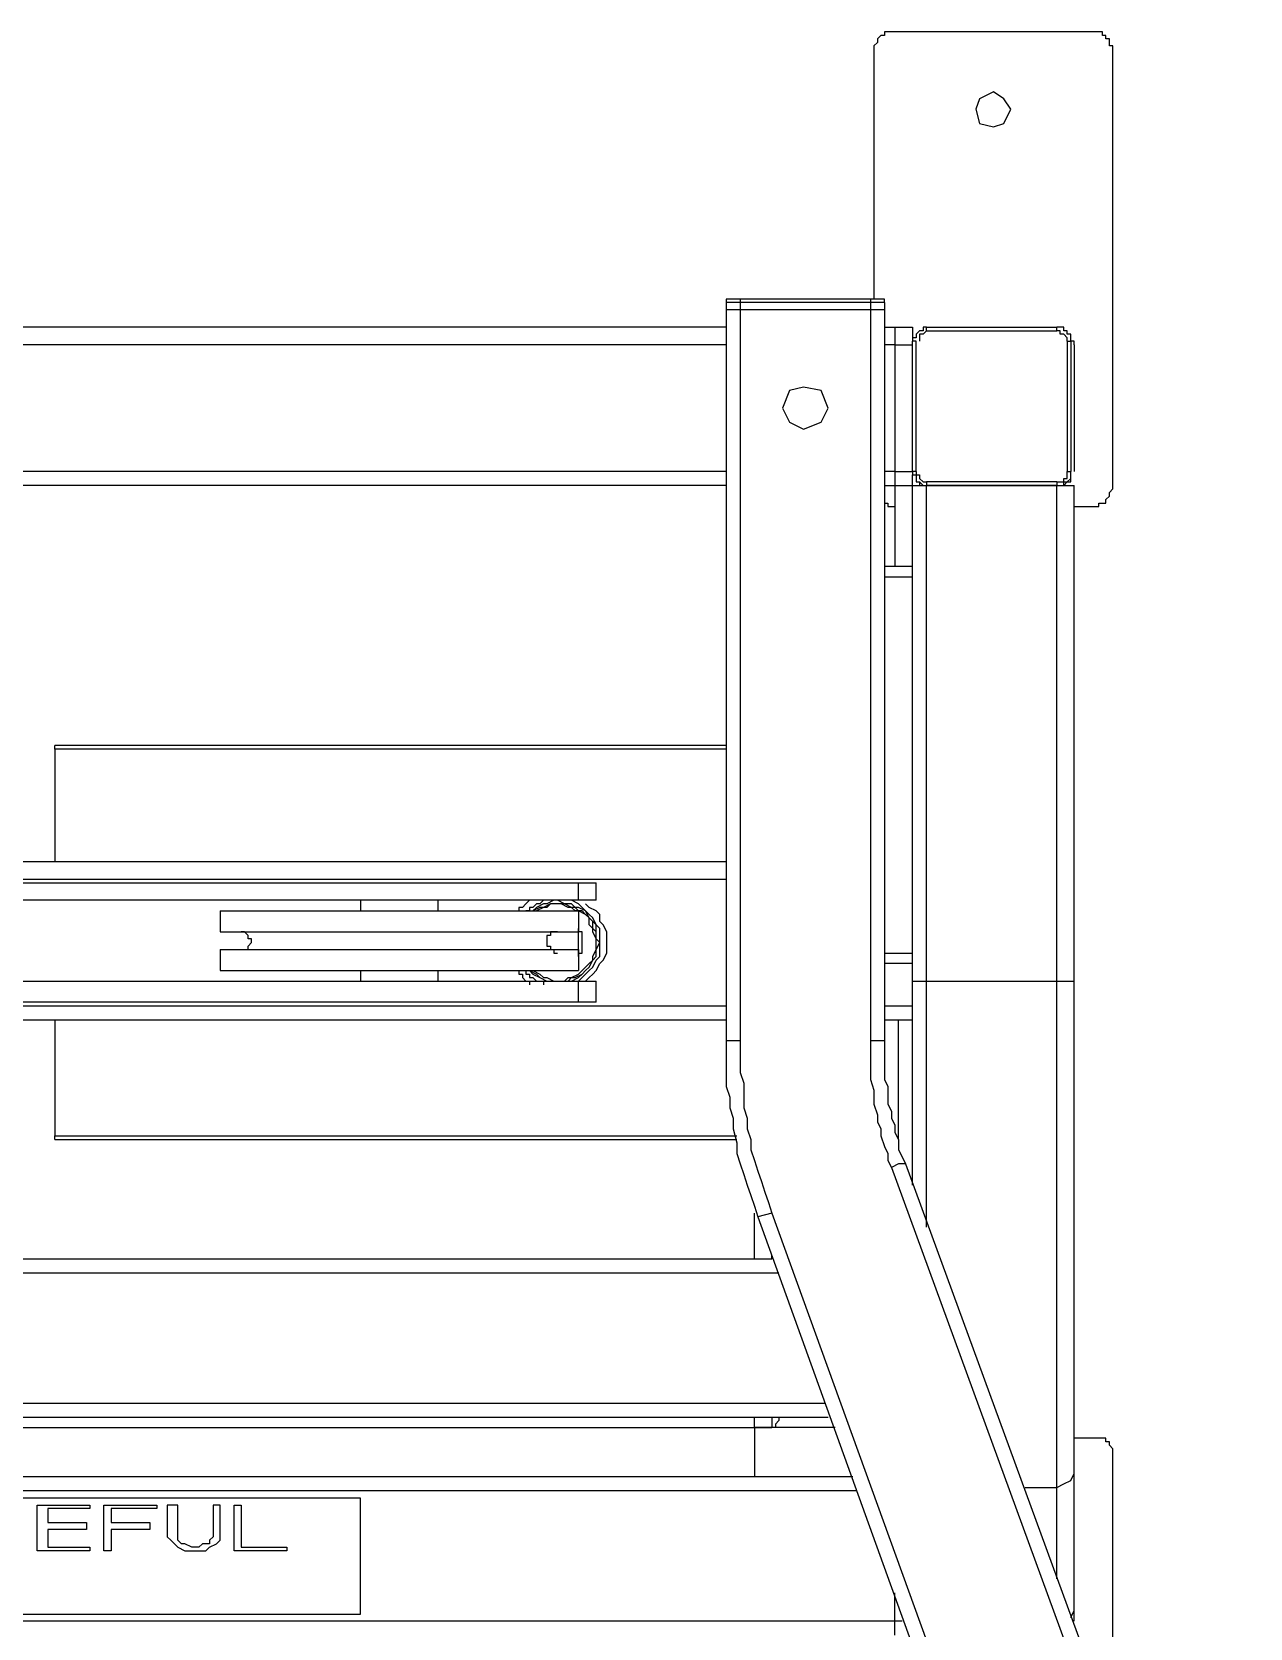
# Model space of a CAD drawing. Header units: millimetres. Extents: x 24547 to 62889, y 34568 to 56011.
# Drawn here: x 45082 to 45470, y 47978 to 48486 of the extents above; entities that cross this region are included whole.
import ezdxf

# ---------------------------------------------------------------- set-up
doc = ezdxf.new("R2010")
doc.units = ezdxf.units.MM
doc.linetypes.add('PEN_TYPE_1', pattern=[0])

# ---------------------------------------------------------------- blocks, each defined once
blk = doc.blocks.new('A$C54B15196')
at = {"color": 7, "linetype": 'PEN_TYPE_1'}
for points in [[(950.88, 1500.8), (949.76, 1500.8)], [(949.76, 1500.8), (949.76, 1499.68)], [(951.99, 1500.8), (950.88, 1500.8)], [(953.11, 1500.8), (951.99, 1500.8)], [(1015.84, 1500.8), (953.11, 1500.8)], [(1016.96, 1500.8), (1015.84, 1500.8)], [(1018.07, 1500.8), (1016.96, 1500.8)], [(1019.19, 1500.8), (1018.07, 1500.8)], [(1019.19, 1499.68), (1019.19, 1500.8)], [(947.51, 1497.44), (946.39, 1496.32)], [(946.39, 1496.32), (946.39, 1495.2)], [(946.39, 1495.2), (946.39, 1415.68)], [(948.63, 1499.68), (947.51, 1498.57)], [(947.51, 1498.57), (947.51, 1497.44)], [(949.76, 1499.68), (948.63, 1499.68)], [(1020.31, 1499.68), (1019.19, 1499.68)], [(1020.31, 1498.57), (1020.31, 1499.68)], [(1021.44, 1498.57), (1020.31, 1498.57)], [(1021.44, 1497.44), (1021.44, 1498.57)], [(1021.44, 1496.32), (1021.44, 1497.44)], [(1022.56, 1496.32), (1021.44, 1496.32)], [(1022.56, 1495.2), (1022.56, 1496.32)], [(1022.56, 1356.32), (1022.56, 1495.2)], [(984.47, 1481.76), (980, 1479.52)], [(987.83, 1479.52), (984.47, 1481.76)], [(980, 1479.52), (978.87, 1476.16)], [(978.87, 1476.16), (980, 1471.68)], [(990.07, 1476.16), (987.83, 1479.52)], [(987.83, 1471.68), (990.07, 1476.16)], [(980, 1471.68), (984.47, 1470.55)], [(984.47, 1470.55), (987.83, 1471.68)], [(900.47, 1415.68), (899.35, 1415.68)], [(899.35, 1415.68), (899.35, 1414.56)], [(899.35, 1414.56), (899.35, 1412.32)], [(949.76, 1414.56), (899.35, 1414.56)], [(948.63, 1415.68), (900.47, 1415.68)], [(903.84, 1415.68), (903.84, 1412.32)], [(945.28, 1415.68), (945.28, 1412.32)], [(949.76, 1415.68), (948.63, 1415.68)], [(949.76, 1414.56), (949.76, 1415.68)], [(949.76, 1414.56), (949.76, 1412.32)], [(899.35, 1412.32), (899.35, 1179.36)], [(949.76, 1412.32), (899.35, 1412.32)], [(903.84, 1412.32), (903.84, 1179.36)], [(945.28, 1412.32), (945.28, 1179.36)], [(949.76, 1412.32), (949.76, 1179.36)], [(899.35, 1406.72), (413.28, 1406.72)], [(949.76, 1406.72), (958.71, 1406.72)], [(953.11, 1406.72), (953.11, 1330.56)], [(958.71, 1406.72), (958.71, 1403.37)], [(960.95, 1405.6), (959.83, 1404.48)], [(959.83, 1404.48), (959.83, 1403.37)], [(962.08, 1405.6), (960.95, 1405.6)], [(962.08, 1404.48), (960.95, 1404.48)], [(960.95, 1404.48), (960.95, 1403.37)], [(963.18, 1406.72), (962.08, 1406.72)], [(962.08, 1406.72), (962.08, 1405.6)], [(963.18, 1405.6), (962.08, 1404.48)], [(963.18, 1405.6), (963.18, 1406.72)], [(963.18, 1406.72), (1004.64, 1406.72)], [(963.18, 1405.6), (1004.64, 1405.6)], [(1004.64, 1405.6), (1004.64, 1406.72)], [(1005.76, 1406.72), (1004.64, 1406.72)], [(1005.76, 1405.6), (1004.64, 1405.6)], [(1006.87, 1406.72), (1005.76, 1406.72)], [(1005.76, 1404.48), (1005.76, 1405.6)], [(1006.87, 1404.48), (1005.76, 1404.48)], [(1006.87, 1405.6), (1006.87, 1406.72)], [(1007.99, 1405.6), (1006.87, 1405.6)], [(1007.99, 1403.37), (1006.87, 1404.48)], [(1007.99, 1404.48), (1007.99, 1405.6)], [(1009.11, 1404.48), (1007.99, 1404.48)], [(1009.11, 1404.48), (1007.99, 1404.48)], [(1009.11, 1403.37), (1009.11, 1404.48)], [(1009.11, 1403.37), (1009.11, 1404.48)], [(899.35, 1401.12), (413.28, 1401.12)], [(953.11, 1401.12), (949.76, 1401.12)], [(953.11, 1401.12), (958.71, 1401.12)], [(959.83, 1403.37), (958.71, 1403.37)], [(958.71, 1403.37), (958.71, 1402.24)], [(958.71, 1360.8), (958.71, 1402.24)], [(959.83, 1402.24), (958.71, 1402.24)], [(959.83, 1360.8), (959.83, 1402.24)], [(960.95, 1403.37), (960.95, 1402.24)], [(1007.99, 1402.24), (1007.99, 1403.37)], [(1007.99, 1402.24), (1007.99, 1360.8)], [(1007.99, 1402.24), (1009.11, 1402.24)], [(1009.11, 1402.24), (1009.11, 1403.37)], [(1009.11, 1402.24), (1009.11, 1403.37)], [(1009.11, 1402.24), (1009.11, 1360.8)], [(1010.24, 1402.24), (1009.11, 1402.24)], [(1010.24, 1401.12), (1010.24, 1402.24)], [(1010.24, 1401.12), (1010.24, 1360.8)], [(919.52, 1386.56), (917.27, 1380.96)], [(923.99, 1387.68), (919.52, 1386.56)], [(929.59, 1386.56), (923.99, 1387.68)], [(931.84, 1380.96), (929.59, 1386.56)], [(917.27, 1380.96), (919.52, 1376.48)], [(929.59, 1376.48), (931.84, 1380.96)], [(919.52, 1376.48), (923.99, 1374.24)], [(923.99, 1374.24), (929.59, 1376.48)], [(899.35, 1360.8), (413.28, 1360.8)], [(953.11, 1360.8), (949.76, 1360.8)], [(953.11, 1360.8), (958.71, 1360.8)], [(959.83, 1360.8), (958.71, 1360.8)], [(958.71, 1360.8), (958.71, 1359.68)], [(958.71, 1133.44), (958.71, 1359.68)], [(958.71, 1359.68), (959.83, 1359.68)], [(959.83, 1360.8), (959.83, 1359.68)], [(959.83, 1359.68), (959.83, 1358.56)], [(959.83, 1359.68), (960.95, 1359.68)], [(959.83, 1358.56), (959.83, 1357.44)], [(960.95, 1359.68), (960.95, 1358.56)], [(960.95, 1358.56), (962.08, 1357.44)], [(1006.87, 1357.44), (1006.87, 1358.56)], [(1006.87, 1358.56), (1007.99, 1358.56)], [(1007.99, 1360.8), (1009.11, 1360.8)], [(1007.99, 1359.68), (1007.99, 1360.8)], [(1007.99, 1358.56), (1007.99, 1359.68)], [(1007.99, 1357.44), (1009.11, 1358.56)], [(1009.11, 1359.68), (1009.11, 1360.8)], [(1009.11, 1359.68), (1009.11, 1360.8)], [(1009.11, 1358.56), (1009.11, 1359.68)], [(1009.11, 1358.56), (1009.11, 1359.68)], [(1009.11, 1357.44), (1009.11, 1358.56)], [(899.35, 1356.32), (413.28, 1356.32)], [(949.76, 1356.32), (962.08, 1356.32)], [(959.83, 1357.44), (960.95, 1357.44)], [(960.95, 1357.44), (962.08, 1356.32)], [(960.95, 1357.44), (960.95, 1356.32)], [(960.95, 1356.32), (962.08, 1356.32)], [(962.08, 1357.44), (963.18, 1357.44)], [(962.08, 1356.32), (963.18, 1356.32)], [(962.08, 1356.32), (963.18, 1356.32)], [(963.18, 1357.44), (963.18, 1356.32)], [(1004.64, 1357.44), (963.18, 1357.44)], [(963.18, 1120), (963.18, 1356.32)], [(963.18, 1356.32), (1010.24, 1356.32)], [(1004.64, 1356.32), (963.18, 1356.32)], [(1004.64, 1357.44), (1004.64, 1356.32)], [(1004.64, 1357.44), (1005.76, 1357.44)], [(1004.64, 1008.01), (1004.64, 1356.32)], [(1004.64, 1356.32), (1005.76, 1356.32)], [(1004.64, 1356.32), (1005.76, 1356.32)], [(1005.76, 1357.44), (1006.87, 1357.44)], [(1005.76, 1356.32), (1006.87, 1356.32)], [(1005.76, 1356.32), (1006.87, 1356.32)], [(1006.87, 1356.32), (1006.87, 1357.44)], [(1006.87, 1357.44), (1007.99, 1357.44)], [(1006.87, 1356.32), (1007.99, 1357.44)], [(1007.99, 1357.44), (1009.11, 1357.44)], [(1010.24, 994.56), (1010.24, 1356.32)], [(1020.31, 1351.84), (1021.44, 1352.96)], [(1021.44, 1354.08), (1022.56, 1355.21)], [(1021.44, 1352.96), (1021.44, 1354.08)], [(1022.56, 1355.21), (1022.56, 1356.32)], [(949.76, 1350.72), (950.88, 1350.72)], [(950.88, 1350.72), (950.88, 1349.6)], [(950.88, 1349.6), (951.99, 1349.6)], [(951.99, 1349.6), (953.11, 1349.6)], [(1010.24, 1349.6), (1015.84, 1349.6)], [(1015.84, 1349.6), (1016.96, 1349.6)], [(1016.96, 1349.6), (1018.07, 1349.6)], [(1018.07, 1349.6), (1018.07, 1350.72)], [(1018.07, 1350.72), (1019.19, 1350.72)], [(1019.19, 1350.72), (1020.31, 1350.72)], [(1020.31, 1350.72), (1020.31, 1351.84)], [(949.76, 1330.56), (958.71, 1330.56)], [(949.76, 1327.2), (958.71, 1327.2)], [(685.43, 1272.32), (685.43, 1273.44)], [(685.43, 1272.32), (685.43, 1273.44)], [(899.35, 1273.44), (685.43, 1273.44)], [(685.43, 1272.32), (685.43, 1236.48)], [(685.43, 1272.32), (685.43, 1236.48)], [(899.35, 1272.32), (685.43, 1272.32)], [(413.28, 1236.48), (899.35, 1236.48)], [(413.28, 1230.88), (899.35, 1230.88)], [(539.84, 1229.77), (857.91, 1229.77)], [(852.31, 1224.16), (852.31, 1229.77)], [(857.91, 1224.16), (857.91, 1229.77)], [(857.91, 1224.16), (539.84, 1224.16)], [(738.07, 1220.8), (738.07, 1214.08)], [(738.07, 1220.8), (852.31, 1220.8)], [(782.88, 1224.16), (782.88, 1220.8)], [(807.52, 1224.16), (807.52, 1220.8)], [(834.39, 1221.92), (833.27, 1221.92)], [(833.27, 1221.92), (833.27, 1220.8)], [(835.51, 1223.04), (834.39, 1221.92)], [(836.64, 1224.16), (835.51, 1223.04)], [(836.64, 1220.8), (835.51, 1220.8)], [(837.76, 1221.92), (836.64, 1221.92)], [(836.64, 1221.92), (836.64, 1220.8)], [(838.87, 1223.04), (837.76, 1221.92)], [(839.99, 1221.92), (837.76, 1220.8)], [(838.87, 1221.92), (837.76, 1220.8)], [(841.11, 1223.04), (838.87, 1221.92)], [(839.99, 1223.04), (838.87, 1223.04)], [(841.11, 1221.92), (838.87, 1220.8)], [(841.11, 1224.16), (839.99, 1223.04)], [(841.11, 1221.92), (839.99, 1221.92)], [(843.36, 1223.04), (841.11, 1221.92)], [(842.24, 1223.04), (841.11, 1223.04)], [(842.24, 1221.92), (841.11, 1221.92)], [(844.47, 1224.16), (842.24, 1223.04)], [(843.36, 1223.04), (842.24, 1221.92)], [(844.47, 1223.04), (843.36, 1223.04)], [(845.59, 1223.04), (843.36, 1223.04)], [(845.59, 1224.16), (844.47, 1224.16)], [(846.71, 1223.04), (844.47, 1223.04)], [(847.84, 1223.04), (845.59, 1224.16)], [(846.71, 1223.04), (845.59, 1223.04)], [(847.84, 1223.04), (846.71, 1223.04)], [(848.96, 1221.92), (846.71, 1223.04)], [(850.07, 1221.92), (847.84, 1223.04)], [(850.07, 1223.04), (847.84, 1223.04)], [(850.07, 1221.92), (848.96, 1221.92)], [(852.31, 1223.04), (850.07, 1224.16)], [(851.19, 1221.92), (850.07, 1223.04)], [(851.19, 1221.92), (850.07, 1221.92)], [(851.19, 1220.8), (850.07, 1221.92)], [(852.31, 1220.8), (851.19, 1221.92)], [(852.31, 1221.92), (851.19, 1221.92)], [(853.43, 1220.8), (851.19, 1220.8)], [(853.43, 1221.92), (852.31, 1223.04)], [(854.56, 1220.8), (852.31, 1221.92)], [(852.31, 1220.8), (852.31, 1214.08)], [(854.56, 1219.68), (852.31, 1220.8)], [(855.66, 1219.68), (853.43, 1221.92)], [(854.56, 1219.68), (853.43, 1220.8)], [(855.66, 1221.92), (854.56, 1223.04)], [(855.66, 1218.56), (854.56, 1220.8)], [(857.91, 1220.8), (855.66, 1221.92)], [(859.03, 1219.68), (857.91, 1220.8)], [(855.66, 1218.56), (854.56, 1219.68)], [(855.66, 1218.56), (854.56, 1219.68)], [(856.8, 1218.56), (855.66, 1219.68)], [(856.8, 1217.45), (855.66, 1218.56)], [(855.66, 1216.32), (855.66, 1218.56)], [(856.8, 1217.45), (855.66, 1218.56)], [(856.8, 1215.2), (855.66, 1216.32)], [(857.91, 1216.32), (856.8, 1218.56)], [(856.8, 1215.2), (856.8, 1217.45)], [(857.91, 1216.32), (856.8, 1217.45)], [(857.91, 1214.08), (857.91, 1216.32)], [(859.03, 1215.2), (857.91, 1216.32)], [(859.03, 1217.45), (859.03, 1219.68)], [(860.16, 1216.32), (859.03, 1217.45)], [(861.28, 1214.08), (860.16, 1216.32)], [(738.07, 1214.08), (852.31, 1214.08)], [(745.91, 1214.08), (744.79, 1214.08)], [(747.04, 1212.96), (745.91, 1214.08)], [(747.04, 1211.85), (747.04, 1212.96)], [(748.14, 1211.85), (747.04, 1211.85)], [(747.04, 1209.6), (748.14, 1210.72)], [(748.14, 1210.72), (748.14, 1211.85)], [(843.36, 1212.96), (842.24, 1212.96)], [(842.24, 1212.96), (842.24, 1211.85)], [(842.24, 1211.85), (842.24, 1210.72)], [(842.24, 1210.72), (842.24, 1209.6)], [(844.47, 1214.08), (843.36, 1214.08)], [(843.36, 1214.08), (843.36, 1212.96)], [(845.59, 1214.08), (844.47, 1214.08)], [(852.31, 1214.08), (852.31, 1215.2)], [(852.31, 1212.96), (852.31, 1214.08)], [(853.43, 1214.08), (852.31, 1214.08)], [(852.31, 1211.85), (852.31, 1212.96)], [(852.31, 1210.72), (852.31, 1211.85)], [(852.31, 1209.6), (852.31, 1210.72)], [(853.43, 1212.96), (853.43, 1214.08)], [(853.43, 1211.85), (853.43, 1212.96)], [(853.43, 1210.72), (853.43, 1211.85)], [(853.43, 1209.6), (853.43, 1210.72)], [(857.91, 1214.08), (856.8, 1215.2)], [(856.8, 1214.08), (856.8, 1215.2)], [(857.91, 1211.85), (856.8, 1214.08)], [(857.91, 1211.85), (857.91, 1214.08)], [(857.91, 1211.85), (857.91, 1214.08)], [(857.91, 1209.6), (857.91, 1211.85)], [(857.91, 1209.6), (857.91, 1211.85)], [(859.03, 1210.72), (857.91, 1211.85)], [(857.91, 1208.48), (859.03, 1210.72)], [(859.03, 1212.96), (859.03, 1215.2)], [(859.03, 1210.72), (859.03, 1212.96)], [(859.03, 1208.48), (859.03, 1210.72)], [(861.28, 1212.96), (861.28, 1214.08)], [(861.28, 1210.72), (861.28, 1212.96)], [(861.28, 1208.48), (861.28, 1210.72)], [(738.07, 1208.48), (738.07, 1201.76)], [(738.07, 1208.48), (852.31, 1208.48)], [(744.79, 1208.48), (745.91, 1208.48)], [(745.91, 1208.48), (747.04, 1208.48)], [(747.04, 1208.48), (747.04, 1209.6)], [(842.24, 1209.6), (843.36, 1209.6)], [(843.36, 1209.6), (843.36, 1208.48)], [(843.36, 1208.48), (844.47, 1208.48)], [(844.47, 1208.48), (844.47, 1207.36)], [(844.47, 1207.36), (845.59, 1207.36)], [(852.31, 1208.48), (852.31, 1209.6)], [(852.31, 1208.48), (852.31, 1201.76)], [(852.31, 1207.36), (852.31, 1208.48)], [(852.31, 1206.25), (852.31, 1207.36)], [(852.31, 1207.36), (853.43, 1207.36)], [(853.43, 1208.48), (853.43, 1209.6)], [(853.43, 1207.36), (853.43, 1208.48)], [(855.66, 1202.88), (856.8, 1205.12)], [(855.66, 1204), (856.8, 1205.12)], [(855.66, 1202.88), (856.8, 1205.12)], [(856.8, 1206.25), (857.91, 1208.48)], [(856.8, 1206.25), (857.91, 1208.48)], [(856.8, 1205.12), (856.8, 1206.25)], [(856.8, 1205.12), (856.8, 1206.25)], [(856.8, 1205.12), (857.91, 1206.25)], [(856.8, 1202.88), (857.91, 1205.12)], [(857.91, 1208.48), (857.91, 1209.6)], [(857.91, 1208.48), (857.91, 1209.6)], [(857.91, 1206.25), (857.91, 1208.48)], [(857.91, 1205.12), (859.03, 1206.25)], [(859.03, 1206.25), (859.03, 1208.48)], [(859.03, 1204), (860.16, 1205.12)], [(860.16, 1205.12), (861.28, 1207.36)], [(861.28, 1207.36), (861.28, 1208.48)], [(949.76, 1207.36), (958.71, 1207.36)], [(738.07, 1201.76), (852.31, 1201.76)], [(782.88, 1201.76), (782.88, 1198.4)], [(807.52, 1201.76), (807.52, 1198.4)], [(833.27, 1201.76), (833.27, 1200.64)], [(833.27, 1200.64), (834.39, 1200.64)], [(834.39, 1200.64), (834.39, 1199.53)], [(835.51, 1201.76), (835.51, 1200.64)], [(835.51, 1200.64), (836.64, 1200.64)], [(836.64, 1201.76), (838.87, 1200.64)], [(836.64, 1201.76), (837.76, 1200.64)], [(836.64, 1200.64), (836.64, 1199.53)], [(837.76, 1201.76), (839.99, 1200.64)], [(837.76, 1200.64), (839.99, 1199.53)], [(838.87, 1200.64), (839.99, 1199.53)], [(839.99, 1200.64), (841.11, 1199.53)], [(850.07, 1199.53), (852.31, 1200.64)], [(851.19, 1199.53), (853.43, 1200.64)], [(852.31, 1200.64), (853.43, 1201.76)], [(852.31, 1199.53), (853.43, 1200.64)], [(853.43, 1201.76), (854.56, 1202.88)], [(853.43, 1200.64), (854.56, 1201.76)], [(853.43, 1200.64), (854.56, 1201.76)], [(853.43, 1199.53), (855.66, 1201.76)], [(854.56, 1202.88), (855.66, 1204)], [(854.56, 1201.76), (855.66, 1202.88)], [(854.56, 1201.76), (855.66, 1202.88)], [(855.66, 1201.76), (856.8, 1202.88)], [(855.66, 1199.53), (856.8, 1200.64)], [(856.8, 1200.64), (857.91, 1201.76)], [(857.91, 1201.76), (859.03, 1204)], [(958.71, 1204), (949.76, 1204)], [(539.84, 1198.4), (857.91, 1198.4)], [(782.88, 1198.4), (807.52, 1198.4)], [(834.39, 1199.53), (835.51, 1198.4)], [(835.51, 1198.4), (836.64, 1198.4)], [(836.64, 1199.53), (837.76, 1199.53)], [(836.64, 1198.4), (836.64, 1197.28)], [(837.76, 1199.53), (838.87, 1198.4)], [(838.87, 1198.4), (839.99, 1198.4)], [(839.99, 1199.53), (842.24, 1198.4)], [(839.99, 1199.53), (842.24, 1198.4)], [(839.99, 1198.4), (841.11, 1198.4)], [(841.11, 1199.53), (842.24, 1199.53)], [(841.11, 1198.4), (841.11, 1197.28)], [(842.24, 1199.53), (844.47, 1198.4)], [(842.24, 1198.4), (843.36, 1198.4)], [(842.24, 1198.4), (843.36, 1198.4)], [(843.36, 1198.4), (845.59, 1198.4)], [(843.36, 1198.4), (845.59, 1198.4)], [(844.47, 1198.4), (845.59, 1198.4)], [(845.59, 1198.4), (846.71, 1198.4)], [(845.59, 1198.4), (847.84, 1198.4)], [(845.59, 1198.4), (846.71, 1198.4)], [(846.71, 1198.4), (848.96, 1198.4)], [(846.71, 1198.4), (848.96, 1198.4)], [(847.84, 1198.4), (848.96, 1199.53)], [(848.96, 1198.4), (850.07, 1199.53)], [(848.96, 1199.53), (850.07, 1199.53)], [(848.96, 1198.4), (850.07, 1198.4)], [(850.07, 1199.53), (851.19, 1199.53)], [(850.07, 1198.4), (852.31, 1199.53)], [(850.07, 1198.4), (852.31, 1198.4)], [(852.31, 1198.4), (853.43, 1199.53)], [(852.31, 1191.68), (852.31, 1198.4)], [(854.56, 1198.4), (855.66, 1199.53)], [(857.91, 1191.68), (857.91, 1198.4)], [(958.71, 1198.4), (1010.24, 1198.4)], [(413.28, 1190.56), (899.35, 1190.56)], [(857.91, 1191.68), (539.84, 1191.68)], [(949.76, 1190.56), (958.71, 1190.56)], [(413.28, 1186.08), (899.35, 1186.08)], [(685.43, 1186.08), (685.43, 1149.12)], [(685.43, 1186.08), (685.43, 1149.12)], [(949.76, 1186.08), (958.71, 1186.08)], [(954.23, 1148), (954.23, 1186.08)], [(903.84, 1179.36), (899.35, 1179.36)], [(899.35, 1179.36), (899.35, 1176.01)], [(899.35, 1176.01), (899.35, 1172.64)], [(903.84, 1179.36), (903.84, 1176.01)], [(903.84, 1176.01), (903.84, 1172.64)], [(949.76, 1179.36), (945.28, 1179.36)], [(945.28, 1179.36), (945.28, 1177.12)], [(945.28, 1177.12), (945.28, 1173.76)], [(949.76, 1179.36), (949.76, 1177.12)], [(949.76, 1177.12), (949.76, 1174.88)], [(949.76, 1174.88), (949.76, 1171.52)], [(899.35, 1172.64), (899.35, 1168.16)], [(903.84, 1172.64), (903.84, 1169.28)], [(945.28, 1173.76), (945.28, 1171.52)], [(945.28, 1171.52), (945.28, 1169.28)], [(949.76, 1171.52), (949.76, 1169.28)], [(899.35, 1168.16), (899.35, 1164.8)], [(899.35, 1164.8), (900.47, 1161.44)], [(903.84, 1169.28), (904.95, 1165.92)], [(904.95, 1165.92), (904.95, 1162.56)], [(945.28, 1169.28), (945.28, 1167.04)], [(945.28, 1167.04), (946.39, 1163.69)], [(949.76, 1169.28), (949.76, 1167.04)], [(949.76, 1167.04), (950.88, 1164.8)], [(950.88, 1164.8), (950.88, 1162.56)], [(900.47, 1161.44), (900.47, 1158.08)], [(904.95, 1162.56), (904.95, 1158.08)], [(946.39, 1163.69), (946.39, 1161.44)], [(946.39, 1161.44), (946.39, 1159.2)], [(950.88, 1162.56), (950.88, 1159.2)], [(900.47, 1158.08), (901.6, 1154.72)], [(901.6, 1154.72), (901.6, 1151.36)], [(904.95, 1158.08), (906.07, 1154.72)], [(906.07, 1154.72), (906.07, 1151.36)], [(946.39, 1159.2), (947.51, 1155.84)], [(947.51, 1155.84), (947.51, 1153.59)], [(950.88, 1159.2), (951.99, 1156.96)], [(951.99, 1156.96), (951.99, 1154.72)], [(951.99, 1154.72), (953.11, 1152.49)], [(901.6, 1151.36), (902.72, 1146.88)], [(906.07, 1151.36), (907.19, 1148)], [(947.51, 1153.59), (948.63, 1151.36)], [(948.63, 1151.36), (948.63, 1149.12)], [(953.11, 1152.49), (953.11, 1150.24)], [(953.11, 1150.24), (954.23, 1148)], [(685.43, 1149.12), (902.72, 1149.12)], [(685.43, 1148), (685.43, 1149.12)], [(685.43, 1148), (902.72, 1148)], [(902.72, 1146.88), (902.72, 1143.52)], [(907.19, 1148), (907.19, 1144.64)], [(907.19, 1144.64), (908.32, 1141.28)], [(948.63, 1149.12), (949.76, 1145.77)], [(949.76, 1145.77), (950.88, 1143.52)], [(954.23, 1148), (954.23, 1144.64)], [(954.23, 1144.64), (955.35, 1142.4)], [(902.72, 1143.52), (903.84, 1140.17)], [(903.84, 1140.17), (904.95, 1136.8)], [(908.32, 1141.28), (909.44, 1137.92)], [(950.88, 1143.52), (950.88, 1141.28)], [(950.88, 1141.28), (951.99, 1139.04)], [(954.23, 1140.17), (951.99, 1139.04)], [(951.99, 1139.04), (1061.75, 838.88)], [(955.35, 1140.17), (954.23, 1140.17)], [(955.35, 1142.4), (956.48, 1140.17)], [(956.48, 1140.17), (955.35, 1140.17)], [(956.48, 1140.17), (1066.24, 840)], [(904.95, 1136.8), (906.07, 1133.44)], [(909.44, 1137.92), (910.55, 1134.56)], [(910.55, 1134.56), (911.67, 1131.2)], [(906.07, 1133.44), (907.19, 1130.08)], [(907.19, 1130.08), (908.32, 1126.72)], [(911.67, 1131.2), (912.79, 1127.85)], [(908.32, 1126.72), (909.44, 1123.36)], [(908.32, 1109.93), (908.32, 1124.48)], [(913.92, 1124.48), (909.44, 1123.36)], [(912.79, 1127.85), (913.92, 1124.48)], [(913.92, 1124.48), (1022.56, 824.33)], [(909.44, 1123.36), (1018.07, 822.08)], [(398.71, 1109.93), (913.92, 1109.93)], [(913.92, 1109.93), (913.92, 1111.04)], [(396.47, 1105.44), (916.15, 1105.44)], [(381.92, 1064), (930.71, 1064)], [(380.79, 1059.52), (931.84, 1059.52)], [(908.32, 1056.17), (908.32, 1059.52)], [(913.92, 1059.52), (913.92, 1056.17)], [(916.15, 1058.4), (915.04, 1057.28)], [(916.15, 1059.52), (916.15, 1058.4)], [(398.71, 1056.17), (913.92, 1056.17)], [(908.32, 1056.17), (908.32, 1040.48)], [(934.08, 1056.17), (908.32, 1056.17)], [(915.04, 1057.28), (915.04, 1056.17)], [(1016.96, 1052.8), (1010.24, 1052.8)], [(1018.07, 1052.8), (1016.96, 1052.8)], [(1019.19, 1052.8), (1018.07, 1052.8)], [(1020.31, 1052.8), (1019.19, 1052.8)], [(1020.31, 1051.68), (1020.31, 1052.8)], [(1021.44, 1051.68), (1020.31, 1051.68)], [(1021.44, 1050.56), (1021.44, 1051.68)], [(1022.56, 1049.44), (1021.44, 1050.56)], [(1022.56, 1048.32), (1022.56, 1049.44)], [(1022.56, 982.24), (1022.56, 1048.32)], [(939.68, 1040.48), (372.95, 1040.48)], [(1004.64, 1037.12), (1006.87, 1038.25)], [(1006.87, 1038.25), (1009.11, 1039.36)], [(1009.11, 1039.36), (1010.24, 1041.6)], [(940.79, 1036), (371.84, 1036)], [(782.88, 1033.76), (529.75, 1033.76)], [(782.88, 996.8), (782.88, 1033.76)], [(994.56, 1037.12), (1004.64, 1037.12)], [(679.83, 1016.96), (679.83, 1031.52)], [(679.83, 1031.52), (696.63, 1031.52)], [(683.2, 1030.4), (683.2, 1025.93)], [(696.63, 1030.4), (683.2, 1030.4)], [(696.63, 1031.52), (696.63, 1030.4)], [(701.11, 1016.96), (701.11, 1031.52)], [(701.11, 1031.52), (717.9, 1031.52)], [(703.35, 1030.4), (703.35, 1025.93)], [(717.9, 1030.4), (703.35, 1030.4)], [(717.9, 1031.52), (717.9, 1030.4)], [(721.27, 1031.52), (721.27, 1021.44)], [(724.64, 1031.52), (721.27, 1031.52)], [(724.64, 1021.44), (724.64, 1031.52)], [(735.84, 1031.52), (735.84, 1021.44)], [(738.07, 1031.52), (735.84, 1031.52)], [(738.07, 1021.44), (738.07, 1031.52)], [(742.55, 1016.96), (742.55, 1031.52)], [(742.55, 1031.52), (744.79, 1031.52)], [(744.79, 1031.52), (744.79, 1018.08)], [(683.2, 1025.93), (695.51, 1025.93)], [(683.2, 1023.68), (683.2, 1018.08)], [(695.51, 1023.68), (683.2, 1023.68)], [(695.51, 1025.93), (695.51, 1023.68)], [(703.35, 1025.93), (715.67, 1025.93)], [(703.35, 1023.68), (703.35, 1016.96)], [(715.67, 1023.68), (703.35, 1023.68)], [(715.67, 1025.93), (715.67, 1023.68)], [(683.2, 1018.08), (696.63, 1018.08)], [(696.63, 1018.08), (696.63, 1016.96)], [(721.27, 1021.44), (722.4, 1020.33)], [(722.4, 1020.33), (723.52, 1019.2)], [(723.52, 1019.2), (724.64, 1018.08)], [(724.64, 1020.33), (724.64, 1021.44)], [(725.75, 1019.2), (724.64, 1020.33)], [(724.64, 1018.08), (726.87, 1016.96)], [(726.87, 1019.2), (725.75, 1019.2)], [(729.12, 1018.08), (726.87, 1019.2)], [(731.35, 1018.08), (729.12, 1018.08)], [(732.47, 1019.2), (731.35, 1018.08)], [(734.72, 1019.2), (732.47, 1019.2)], [(733.59, 1016.96), (734.72, 1018.08)], [(735.84, 1021.44), (734.72, 1020.33)], [(734.72, 1020.33), (734.72, 1019.2)], [(734.72, 1018.08), (736.95, 1019.2)], [(736.95, 1019.2), (738.07, 1020.33)], [(738.07, 1020.33), (738.07, 1021.44)], [(744.79, 1018.08), (759.36, 1018.08)], [(759.36, 1018.08), (759.36, 1016.96)], [(696.63, 1016.96), (679.83, 1016.96)], [(703.35, 1016.96), (701.11, 1016.96)], [(726.87, 1016.96), (729.12, 1016.96)], [(729.12, 1016.96), (731.35, 1016.96)], [(731.35, 1016.96), (733.59, 1016.96)], [(759.36, 1016.96), (742.55, 1016.96)], [(953.11, 990.09), (953.11, 1003.52)], [(529.75, 996.8), (782.88, 996.8)], [(1009.11, 995.68), (1010.24, 997.92)], [(953.11, 994.56), (359.51, 994.56)], [(955.35, 994.56), (953.11, 994.56)]]:
    blk.add_lwpolyline(points, dxfattribs=at)

msp = doc.modelspace()

# ---------------------------------------------------------------- block references
msp.add_blockref('A$C54B15196', (44403.4, 46985.68))

doc.saveas('drawing.dxf')
